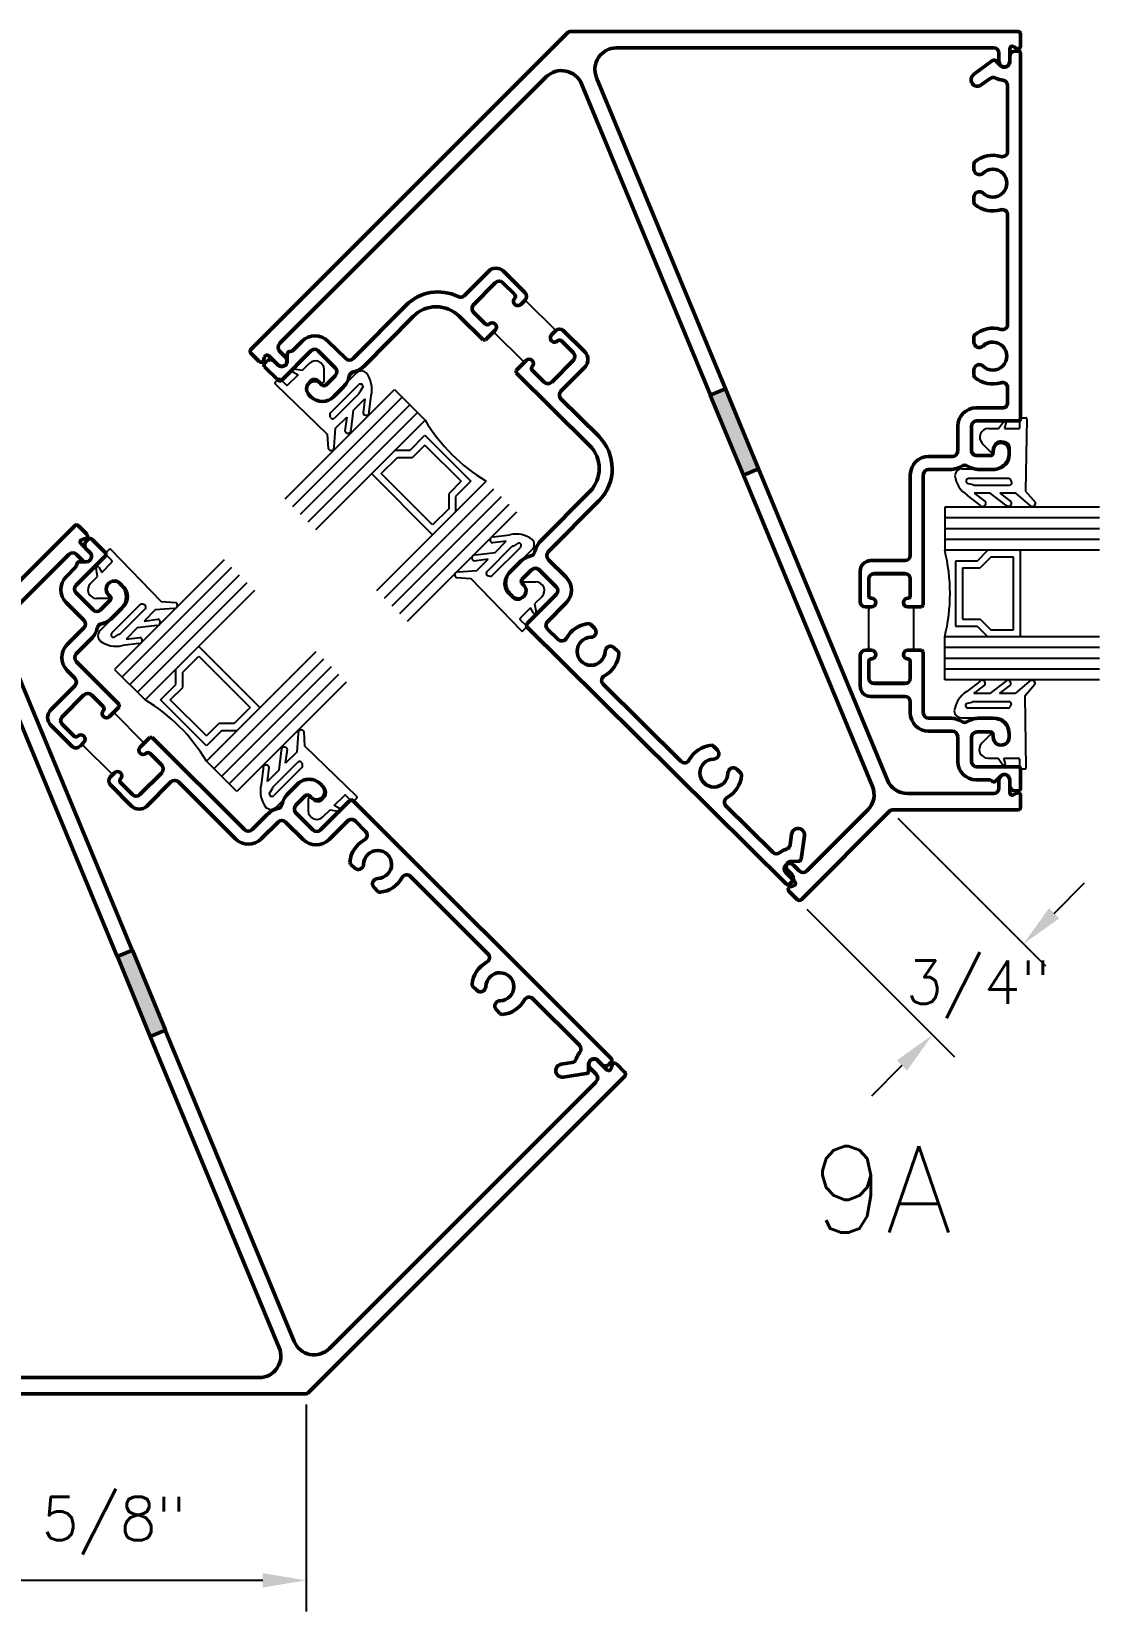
# Model space of a CAD drawing. Header units: inches. Extents: x -1.3 to 32.6, y -0.2 to 43.7.
# Drawn here: x 17.98 to 24.16, y 21.86 to 31 of the extents above; entities that cross this region are included whole.
import ezdxf

# ---------------------------------------------------------------- set-up
doc = ezdxf.new("R2010")
doc.units = ezdxf.units.IN
doc.header["$MEASUREMENT"] = 0
for name, color, linetype in [('R-ANNO-DIMS', 3, 'Continuous'), ('R-ANNO-TEXT', 6, 'Continuous'), ('R-SWTS-DET1', 1, 'Continuous')]:
    doc.layers.add(name, color=color, linetype=linetype)
doc.styles.add('SWTSTEXT', font='romans.shx')
doc.dimstyles.new('SWTSARCH', dxfattribs={"dimtxt": 0.25, "dimasz": 0.25, "dimexe": 0.179688, "dimexo": 0.0625, "dimgap": 0.125, "dimtad": 1, "dimtih": 1, "dimtoh": 1, "dimdec": 4, "dimzin": 4, "dimdsep": 46, "dimlunit": 4, "dimtxsty": 'SWTSTEXT', "dimcen": 0.1875, "dimdle": 0.179688, "dimclrd": 256, "dimclre": 256, "dimclrt": 256, "dimazin": 2, "dimtfac": 1, "dimtdec": 4, "dimtofl": 0, "dimtmove": 0, "dimatfit": 3, "dimfxl": 1, "dimfrac": 2, "dimtolj": 1, "dimtzin": 4, "dimlwd": -1, "dimlwe": -1, "dimarcsym": 0})

# ---------------------------------------------------------------- blocks, each defined once
blk = doc.blocks.new('*D0')
at = {"layer": 'Defpoints', "color": 0, "transparency": 16777216}
for p in [(16.9626, 23.136), (19.5703, 23.121), (19.5703, 22.0426)]:
    blk.add_point(p, dxfattribs=at)
at = {"layer": 'R-ANNO-DIMS', "transparency": 16777216}
for p, q in [((16.9626, 23.0735), (16.9626, 21.8629)), ((19.5703, 23.0585), (19.5703, 21.8629)), ((17.2126, 22.0426), (19.3203, 22.0426))]:
    blk.add_line(p, q, dxfattribs=at)
for points in [[(17.2126, 22.0842), (17.2126, 22.0009), (16.9626, 22.0426)], [(19.3203, 22.0842), (19.3203, 22.0009), (19.5703, 22.0426)]]:
    blk.add_solid(points, dxfattribs=at)
at = {"layer": 'R-ANNO-DIMS', "transparency": 16777216, "insert": (18.2665, 22.358), "char_height": 0.25, "attachment_point": 5, "style": 'SWTSTEXT'}
blk.add_mtext('\\A1;2 5/8"', dxfattribs=at)
blk = doc.blocks.new('*D1')
at = {"layer": 'Defpoints', "color": 0, "transparency": 16777216}
for p in [(22.9485, 26.4938), (22.4226, 25.9678), (23.7196, 25.7227)]:
    blk.add_point(p, dxfattribs=at)
at = {"layer": 'R-ANNO-DIMS', "transparency": 16777216}
for p, q in [((22.9927, 26.4496), (23.8467, 25.5956)), ((23.8964, 25.8994), (24.0732, 26.0762)), ((22.4668, 25.9236), (23.3208, 25.0697)), ((23.0169, 25.02), (22.8401, 24.8432))]:
    blk.add_line(p, q, dxfattribs=at)
for points in [[(23.8669, 25.9289), (23.9259, 25.87), (23.7196, 25.7227)], [(22.9875, 25.0494), (23.0464, 24.9905), (23.1937, 25.1967)]]:
    blk.add_solid(points, dxfattribs=at)
at = {"layer": 'R-ANNO-DIMS', "transparency": 16777216, "insert": (23.4567, 25.4597), "char_height": 0.25, "attachment_point": 5, "style": 'SWTSTEXT'}
blk.add_mtext('\\A1;3/4"', dxfattribs=at)

msp = doc.modelspace()

# ---------------------------------------------------------------- hatches: boundary and pattern name
at = {"layer": 'R-SWTS-DET1'}
for points in [[(21.99588, 28.93151), (21.90828, 28.89523), (22.09962, 28.43329), (22.18646, 28.46926)], [(18.5659, 25.68589), (18.47906, 25.64992), (18.66964, 25.18766), (18.75724, 25.22395)]]:
    msp.add_hatch(color=256, dxfattribs=at).paths.add_polyline_path(points)

# ---------------------------------------------------------------- linework, layer by layer
at = {"layer": 'R-SWTS-DET1', "lineweight": 50}
for p, q in [((21.08458, 30.99376), (19.25124, 29.16041)), ((23.68793, 30.99815), (21.09519, 30.99815)), ((23.70293, 30.91412), (23.70293, 30.98315)), ((21.36586, 30.90415), (23.54693, 30.90415)), ((23.63993, 30.82514), (23.63993, 30.89854)), ((23.66243, 30.91153), (23.68043, 30.90113)), ((23.67193, 30.88541), (23.68793, 30.88541)), ((23.43094, 30.74965), (23.53973, 30.83067)), ((23.5593, 30.82924), (23.58801, 30.80053)), ((23.57793, 30.87315), (23.57793, 30.82514)), ((23.64093, 30.82245), (23.64093, 30.85441)), ((23.70293, 30.87041), (23.70293, 28.76205)), ((19.41741, 29.19364), (20.95966, 30.73589)), ((21.16353, 30.69534), (21.90903, 28.89554)), ((21.99588, 28.93151), (21.25037, 30.73131)), ((23.52598, 30.72694), (23.47574, 30.6895)), ((23.62793, 30.30577), (23.62793, 30.68607)), ((23.4329, 30.2022), (23.4329, 30.23354)), ((23.4329, 30.01011), (23.4329, 30.04145)), ((23.62793, 29.30577), (23.62793, 29.93788)), ((20.62466, 29.6118), (20.48597, 29.47189)), ((20.83662, 29.48898), (20.71234, 29.61218)), ((20.53923, 29.41909), (20.66455, 29.5455)), ((20.70839, 29.54569), (20.77728, 29.4774)), ((20.81288, 29.42099), (20.83681, 29.44514)), ((20.14782, 29.41487), (19.84337, 29.10776)), ((19.90565, 29.06405), (20.19021, 29.3511)), ((20.45608, 29.35226), (20.59457, 29.21498)), ((20.60831, 29.30696), (20.53942, 29.37525)), ((20.60871, 29.21504), (20.66503, 29.27185)), ((20.66503, 29.27185), (20.66503, 29.27185)), ((20.99042, 29.24498), (21.01436, 29.26913)), ((21.0582, 29.26932), (21.18248, 29.14612)), ((23.4329, 29.2022), (23.4329, 29.23354)), ((19.45135, 29.11586), (19.41741, 29.1498)), ((19.42955, 28.98292), (19.59711, 29.15195)), ((19.48927, 29.1497), (19.47412, 29.14742)), ((19.54736, 29.2083), (19.48927, 29.1497)), ((19.64095, 29.15214), (19.73966, 29.05428)), ((19.79953, 29.10757), (19.69727, 29.20895)), ((20.59457, 29.21498), (20.60871, 29.21504)), ((21.11603, 29.14158), (21.04714, 29.20987)), ((19.25124, 29.1392), (19.30004, 29.09039)), ((19.32514, 29.09711), (19.33052, 29.11719)), ((19.34217, 29.09207), (19.33091, 29.08071)), ((19.331, 29.0595), (19.40834, 28.98283)), ((19.35561, 29.12391), (19.40751, 29.07202)), ((19.40871, 29.06976), (19.38601, 29.09226)), ((19.46136, 29.13252), (19.46153, 29.09191)), ((20.78626, 29.03903), (20.84258, 29.09585)), ((20.84258, 29.09585), (20.84258, 29.09585)), ((20.99091, 28.97133), (21.11622, 29.09774)), ((21.18286, 29.05844), (21.04434, 28.91871)), ((19.66295, 28.95417), (19.65343, 28.9636)), ((19.73985, 29.01044), (19.68416, 28.95426)), ((20.78632, 29.02489), (20.78626, 29.03903)), ((21.21029, 28.60459), (20.78632, 29.02489)), ((20.87818, 29.03943), (20.94707, 28.97114)), ((23.4329, 29.01011), (23.4329, 29.04145)), ((19.58725, 28.8984), (19.59897, 28.88679)), ((19.73049, 28.88736), (19.78702, 28.94439)), ((21.04454, 28.87451), (21.26309, 28.65785)), ((21.90828, 28.89523), (21.99588, 28.93151)), ((21.90828, 28.89523), (21.99588, 28.93151)), ((22.09962, 28.43329), (21.90828, 28.89523)), ((21.99588, 28.93151), (22.18646, 28.46926)), ((23.62793, 28.85205), (23.62793, 28.93788)), ((23.44493, 28.82205), (23.59793, 28.82205)), ((23.33893, 28.57205), (23.33893, 28.71605)), ((23.41893, 28.71605), (23.41893, 28.57705)), ((23.68793, 28.74705), (23.44993, 28.74705)), ((23.17076, 28.54105), (23.30793, 28.54105)), ((23.44993, 28.54605), (23.52903, 28.54605)), ((23.54403, 28.56105), (23.54403, 28.57435)), ((23.63693, 28.57555), (23.63693, 28.55905)), ((22.18722, 28.46957), (22.09962, 28.43329)), ((22.10037, 28.4336), (22.84607, 26.63334)), ((22.93291, 26.66931), (22.18722, 28.46957)), ((23.06493, 27.9703), (23.06493, 28.43522)), ((23.13993, 28.43505), (23.13993, 27.68105)), ((23.29513, 28.46605), (23.17093, 28.46605)), ((23.54393, 28.46605), (23.46363, 28.46605)), ((20.92688, 28.05167), (21.21145, 28.33872)), ((21.26471, 28.28592), (20.97113, 27.98977)), ((18.2323, 28.14075), (17.71698, 27.62542)), ((18.30233, 28.09194), (18.25352, 28.14075)), ((18.27553, 28.06146), (18.2956, 28.06684)), ((18.31009, 28.06296), (18.29878, 28.05165)), ((18.4083, 27.98596), (18.3313, 28.06296)), ((17.84655, 27.62206), (18.19907, 27.97458)), ((18.24001, 27.79645), (18.4083, 27.96475)), ((18.24291, 27.97458), (18.27686, 27.94063)), ((18.3207, 27.98447), (18.2688, 28.03637)), ((18.29878, 28.00781), (18.32138, 27.98521)), ((18.24179, 27.9043), (18.18344, 27.84595)), ((18.24401, 27.91946), (18.24179, 27.9043)), ((18.29946, 27.93229), (18.25885, 27.93229)), ((20.75172, 27.87497), (20.80825, 27.932)), ((20.87471, 27.88541), (20.81903, 27.82923)), ((21.01727, 27.78774), (20.91855, 27.8856)), ((20.97133, 27.94593), (21.07359, 27.84455)), ((22.77493, 27.70205), (22.77493, 27.87705)), ((22.83693, 27.93905), (23.03368, 27.93905)), ((23.03393, 27.86405), (22.85593, 27.86405)), ((18.50518, 27.79575), (18.49351, 27.80741)), ((20.81912, 27.80802), (20.82856, 27.79866)), ((22.82493, 27.83305), (22.82493, 27.73605)), ((23.06493, 27.73605), (23.06493, 27.83305)), ((18.18344, 27.69605), (18.28527, 27.59422)), ((18.3383, 27.65433), (18.24001, 27.75261)), ((18.43807, 27.71026), (18.38214, 27.65433)), ((18.4286, 27.74095), (18.43807, 27.73147)), ((20.76401, 27.73184), (20.75229, 27.74345)), ((20.8499, 27.57488), (21.01746, 27.7439)), ((21.07424, 27.69465), (20.96653, 27.58599)), ((23.13993, 27.68105), (23.12993, 27.67105)), ((18.4484, 27.60745), (18.50518, 27.66423)), ((22.83993, 27.67105), (22.80593, 27.67105)), ((23.12993, 27.67105), (23.04993, 27.67105)), ((18.28527, 27.55038), (18.18839, 27.45351)), ((22.3473, 26.06933), (20.84999, 27.55366)), ((20.96671, 27.54357), (21.02766, 27.48314)), ((21.21627, 27.57079), (21.23852, 27.54873)), ((17.73261, 27.44986), (18.4783, 25.6496)), ((18.56515, 25.68558), (17.81946, 27.48583)), ((18.24143, 27.40047), (18.32925, 27.4883)), ((21.35268, 27.43556), (21.37494, 27.41349)), ((22.80593, 27.42105), (22.83993, 27.42105)), ((23.04993, 27.42105), (23.12993, 27.42105)), ((23.12993, 27.42105), (23.13993, 27.41105)), ((23.13993, 27.41105), (23.13993, 27.05905)), ((18.49033, 27.10773), (18.24143, 27.35663)), ((22.77493, 27.21505), (22.77493, 27.39005)), ((22.82493, 27.35605), (22.82493, 27.25905)), ((23.06493, 27.25905), (23.06493, 27.35605)), ((18.18839, 27.3036), (18.23294, 27.25905)), ((21.28893, 27.22414), (21.73784, 26.77912)), ((22.85593, 27.22805), (23.03393, 27.22805)), ((18.23294, 27.21521), (18.09364, 27.07591)), ((18.16011, 27.03631), (18.28598, 27.16218)), ((18.32982, 27.16218), (18.39841, 27.09359)), ((23.03393, 27.15305), (22.83693, 27.15305)), ((18.43376, 27.03702), (18.49033, 27.09359)), ((18.49033, 27.09359), (18.49033, 27.10773)), ((23.06493, 27.05905), (23.06493, 27.12205)), ((18.09364, 26.98823), (18.21739, 26.86449)), ((18.2287, 26.92388), (18.16011, 26.99247)), ((18.43376, 27.03702), (18.43376, 27.03702)), ((23.17093, 27.02805), (23.29513, 27.02805)), ((23.30793, 26.95305), (23.17093, 26.95305)), ((23.46363, 27.02805), (23.54393, 27.02805)), ((18.26123, 26.86449), (18.28527, 26.88853)), ((18.66711, 26.91681), (18.61054, 26.86025)), ((18.68125, 26.91681), (18.66711, 26.91681)), ((19.21441, 26.38366), (18.68125, 26.91681)), ((21.92644, 26.86677), (21.9487, 26.84471)), ((23.33893, 26.77805), (23.33893, 26.92205)), ((23.41893, 26.91705), (23.41893, 26.77805)), ((23.52903, 26.94805), (23.44993, 26.94805)), ((23.54403, 26.91965), (23.54403, 26.93305)), ((23.63693, 26.93505), (23.63693, 26.91855)), ((18.66711, 26.82489), (18.7357, 26.7563)), ((18.46204, 26.71175), (18.438, 26.68771)), ((18.7357, 26.71246), (18.60983, 26.58659)), ((22.06286, 26.73154), (22.08512, 26.70947)), ((23.44993, 26.74705), (23.68793, 26.74705)), ((23.58801, 26.69304), (23.5593, 26.66432)), ((23.70293, 26.73205), (23.70293, 26.62316)), ((18.438, 26.64387), (18.56175, 26.52013)), ((18.56599, 26.58659), (18.4974, 26.65518)), ((18.64943, 26.52013), (18.78855, 26.65925)), ((18.83275, 26.65925), (19.16149, 26.3305)), ((19.522, 26.64741), (19.46522, 26.59063)), ((19.66519, 26.63574), (19.65352, 26.64741)), ((23.54693, 26.59215), (23.04839, 26.59215)), ((23.52745, 26.67205), (23.44493, 26.67205)), ((23.53973, 26.6629), (23.52745, 26.67205)), ((23.57793, 26.67116), (23.57793, 26.62315)), ((23.63993, 26.59776), (23.63993, 26.67116)), ((23.64093, 26.63916), (23.64093, 26.67112)), ((23.68043, 26.59517), (23.66243, 26.58477)), ((23.68793, 26.60816), (23.67193, 26.60816)), ((19.5121, 26.52437), (19.56803, 26.5803)), ((19.58924, 26.5803), (19.59865, 26.5709)), ((19.82252, 26.55053), (19.65423, 26.38224)), ((21.33457, 25.0597), (19.84373, 26.55053)), ((21.99911, 26.52011), (22.26919, 26.25237)), ((22.43322, 25.97843), (22.94854, 26.49376)), ((22.81897, 26.49712), (22.46645, 26.1446)), ((22.95915, 26.49815), (23.68793, 26.49815)), ((23.70293, 26.51315), (23.70293, 26.58217)), ((19.34607, 26.47148), (19.25825, 26.38366)), ((19.31116, 26.3305), (19.40815, 26.4275)), ((19.45199, 26.4275), (19.55382, 26.32567)), ((19.61039, 26.38224), (19.5121, 26.48053)), ((19.70372, 26.32567), (19.81191, 26.43386)), ((19.85434, 26.43386), (19.91503, 26.37317)), ((22.36999, 26.296), (22.37878, 26.35804)), ((22.45302, 26.34751), (22.43397, 26.21321)), ((19.8282, 26.18419), (19.85036, 26.16203)), ((22.34482, 26.1347), (22.39672, 26.08281)), ((22.35689, 26.14713), (22.37959, 26.12463)), ((22.41919, 26.20032), (22.37858, 26.20014)), ((22.42261, 26.1446), (22.38866, 26.17854)), ((19.96402, 26.04836), (19.98618, 26.0262)), ((20.17517, 26.11303), (20.62213, 25.66606)), ((22.37978, 26.08079), (22.36851, 26.06942)), ((22.38999, 26.05771), (22.36992, 26.05233)), ((22.36319, 26.02724), (22.412, 25.97843)), ((18.4783, 25.6496), (18.5659, 25.68589)), ((18.47906, 25.64992), (18.5659, 25.68589)), ((18.5659, 25.68589), (18.75724, 25.22395)), ((18.66964, 25.18766), (18.47906, 25.64992)), ((20.5353, 25.47708), (20.55746, 25.45492)), ((20.88227, 25.40593), (21.15118, 25.13701)), ((20.67113, 25.34126), (20.69329, 25.3191)), ((18.75724, 25.22395), (18.66964, 25.18766)), ((18.75724, 25.22395), (18.66964, 25.18766)), ((19.50199, 23.42383), (18.75649, 25.22364)), ((18.66964, 25.18766), (19.41515, 23.38786)), ((21.108, 25.03602), (21.04599, 25.02697)), ((21.25681, 25.04977), (21.27941, 25.02717)), ((21.30991, 24.99526), (21.25801, 25.04716)), ((21.32325, 25.02717), (21.33457, 25.03848)), ((19.58094, 23.12542), (21.41429, 24.95877)), ((21.05685, 24.95277), (21.19106, 24.9724)), ((21.20389, 24.98724), (21.20389, 25.02785)), ((21.21417, 25.00332), (21.24812, 24.96937)), ((21.34038, 25.02206), (21.335, 25.00199)), ((21.41429, 24.97998), (21.36548, 25.02879)), ((21.24812, 24.92553), (19.70586, 23.38328)), ((19.29966, 23.21503), (17.11859, 23.21503)), ((16.97759, 23.12103), (19.57033, 23.12103))]:
    msp.add_line(p, q, dxfattribs=at)
at = {"layer": 'R-SWTS-DET1'}
for p, q in [((20.53152, 29.40434), (20.67936, 29.55348)), ((20.70058, 29.55357), (20.77728, 29.47754)), ((20.81288, 29.42112), (20.83681, 29.44527)), ((20.837, 29.44546), (21.01436, 29.26926)), ((20.60831, 29.3071), (20.53161, 29.38313)), ((20.82136, 29.09589), (20.66512, 29.25077)), ((21.01436, 29.26926), (20.99042, 29.24512)), ((21.04714, 29.21001), (21.12384, 29.13397)), ((19.58917, 29.07967), (19.54756, 29.03806)), ((21.12393, 29.11276), (20.97609, 28.96362)), ((19.41219, 28.99037), (19.39239, 28.97057)), ((19.39239, 28.96209), (19.69318, 28.67108)), ((19.45603, 28.95502), (19.42068, 28.99037)), ((19.52382, 29.01433), (19.46452, 28.95502)), ((19.4943, 29.03137), (19.52382, 29.01433)), ((19.54756, 29.03806), (19.49964, 29.04619)), ((19.57831, 28.96401), (19.58863, 28.97632)), ((19.64756, 28.97889), (19.65746, 28.96899)), ((19.67453, 28.97606), (19.67453, 29.04432)), ((19.86234, 29.02432), (19.72092, 28.8829)), ((20.95488, 28.96353), (20.87818, 29.03957)), ((19.44948, 28.29642), (20.08198, 28.92892)), ((19.49367, 28.25223), (20.12617, 28.88472)), ((19.60778, 28.8829), (19.58067, 28.91002)), ((19.84509, 28.80876), (19.91001, 28.87368)), ((19.91001, 28.87368), (19.90025, 28.79429)), ((19.93574, 28.79908), (19.9473, 28.89443)), ((20.08198, 28.92892), (20.25875, 28.75214)), ((19.53787, 28.20803), (20.17037, 28.84053)), ((19.58206, 28.16384), (20.21456, 28.79634)), ((19.83034, 28.69547), (19.84509, 28.80876)), ((19.62626, 28.11964), (20.25875, 28.75214)), ((19.73212, 28.59782), (19.74091, 28.70458)), ((19.74091, 28.70458), (19.80533, 28.769)), ((19.80533, 28.769), (19.79516, 28.68887)), ((23.51653, 28.70239), (23.57538, 28.70239)), ((23.57538, 28.70239), (23.60352, 28.74203)), ((23.61777, 28.73533), (23.60894, 28.70239)), ((23.60894, 28.70239), (23.69282, 28.70239)), ((23.69882, 28.70839), (23.69882, 28.75839)), ((23.70482, 28.76439), (23.73282, 28.76439)), ((23.73882, 28.75839), (23.7319, 28.33993)), ((19.69318, 28.67108), (19.69318, 28.67108)), ((19.69318, 28.67108), (19.69854, 28.58604)), ((20.16966, 28.57537), (20.25805, 28.66375)), ((20.25805, 28.60719), (20.18623, 28.53537)), ((20.25805, 28.66375), (20.52392, 28.39788)), ((20.25805, 28.60719), (20.46735, 28.39788)), ((23.52944, 28.56878), (23.48117, 28.61704)), ((23.60599, 28.62829), (23.58999, 28.62969)), ((20.00561, 28.44243), (20.09855, 28.53537)), ((20.16966, 28.57537), (20.08198, 28.57537)), ((20.09855, 28.53537), (20.18623, 28.53537)), ((23.54651, 28.58984), (23.54651, 28.57585)), ((23.64251, 28.55009), (23.64251, 28.58844)), ((20.3026, 28.08888), (19.94904, 28.44243)), ((20.3026, 28.14544), (20.00561, 28.44243)), ((23.36251, 28.47009), (23.56251, 28.47009)), ((19.97981, 27.76609), (20.61231, 28.39859)), ((20.024, 27.7219), (20.6565, 28.35439)), ((20.46735, 28.39788), (20.39553, 28.32606)), ((20.39553, 28.32606), (20.39553, 28.23838)), ((20.52392, 28.39788), (20.43553, 28.30949)), ((23.52713, 28.32987), (23.43531, 28.32987)), ((23.43531, 28.32987), (23.49836, 28.28064)), ((23.61767, 28.26019), (23.52713, 28.32987)), ((23.67447, 28.32987), (23.58337, 28.32987)), ((23.58337, 28.32987), (23.64721, 28.2804)), ((23.75617, 28.2606), (23.67447, 28.32987)), ((23.7319, 28.33993), (23.7319, 28.33993)), ((23.7319, 28.33993), (23.78825, 28.27601)), ((20.0682, 27.6777), (20.7007, 28.3102)), ((20.11239, 27.63351), (20.74489, 28.26601)), ((20.39553, 28.23838), (20.3026, 28.14544)), ((20.43553, 28.30949), (20.43553, 28.22181)), ((24.15868, 28.24874), (23.2642, 28.24874)), ((23.2642, 28.24874), (23.2642, 27.99874)), ((23.46988, 28.25892), (23.39428, 28.31818)), ((20.15659, 27.58931), (20.78909, 28.22181)), ((24.15868, 28.18624), (23.2642, 28.18624)), ((20.72811, 28.0514), (20.64872, 28.04163)), ((20.6535, 28.07712), (20.74886, 28.08869)), ((20.66319, 27.98648), (20.72811, 28.0514)), ((24.15868, 28.12374), (23.2642, 28.12374)), ((24.15868, 28.06124), (23.2642, 28.06124)), ((18.41258, 27.98282), (18.43238, 28.00262)), ((18.44793, 27.93898), (18.41258, 27.97433)), ((18.44086, 28.00262), (18.73187, 27.70183)), ((20.5499, 27.97173), (20.66319, 27.98648)), ((20.87875, 28.00373), (20.73733, 27.86231)), ((24.15868, 27.99874), (23.2642, 27.99874)), ((23.4522, 27.93674), (23.5142, 27.99874)), ((23.53076, 27.95874), (23.46876, 27.89674)), ((23.6622, 27.95874), (23.53076, 27.95874)), ((23.6622, 27.53874), (23.6622, 27.95874)), ((23.7022, 27.49874), (23.7022, 27.99874)), ((18.36489, 27.84745), (18.35676, 27.89537)), ((18.37158, 27.90071), (18.38863, 27.87118)), ((18.38863, 27.87118), (18.44793, 27.93049)), ((19.09593, 27.94287), (18.46343, 27.31037)), ((19.14012, 27.89867), (18.50762, 27.26617)), ((20.45225, 27.8735), (20.559, 27.88229)), ((20.62342, 27.94671), (20.5433, 27.93654)), ((20.559, 27.88229), (20.62342, 27.94671)), ((23.4522, 27.93674), (23.3272, 27.93674)), ((23.3272, 27.93674), (23.3272, 27.56074)), ((23.3672, 27.89674), (23.46876, 27.89674)), ((23.3672, 27.89674), (23.3672, 27.60074)), ((18.32328, 27.80584), (18.36489, 27.84745)), ((18.43894, 27.8167), (18.42663, 27.80637)), ((18.52005, 27.78723), (18.49293, 27.81434)), ((19.18432, 27.85448), (18.55182, 27.22198)), ((19.22851, 27.81028), (18.59601, 27.17779)), ((20.5255, 27.83457), (20.44047, 27.83992)), ((20.81651, 27.53378), (20.5255, 27.83457)), ((20.5255, 27.83457), (20.5255, 27.83457)), ((20.83331, 27.78895), (20.82342, 27.79884)), ((20.83049, 27.81591), (20.89874, 27.81591)), ((22.82466, 27.73632), (22.82466, 27.84432)), ((22.83966, 27.85932), (23.04966, 27.85932)), ((23.06466, 27.84432), (23.06466, 27.73632)), ((18.42689, 27.72048), (18.35863, 27.72048)), ((18.42406, 27.74745), (18.43396, 27.73755)), ((19.2727, 27.76609), (18.64021, 27.13359)), ((18.73187, 27.70183), (18.73187, 27.70183)), ((18.73187, 27.70183), (18.81691, 27.69647)), ((20.73733, 27.74917), (20.76444, 27.72205)), ((20.81844, 27.7197), (20.83074, 27.73002)), ((20.9341, 27.73056), (20.89248, 27.68894)), ((20.89248, 27.68894), (20.90061, 27.64102)), ((18.37863, 27.53267), (18.52005, 27.67409)), ((18.69837, 27.6541), (18.63395, 27.58968)), ((18.63395, 27.58968), (18.71408, 27.59985)), ((18.80513, 27.66289), (18.69837, 27.6541)), ((20.86875, 27.66521), (20.80944, 27.6059)), ((20.80944, 27.59742), (20.8448, 27.56206)), ((20.8858, 27.63568), (20.86875, 27.66521)), ((22.82466, 27.43632), (22.82466, 27.65632)), ((23.04966, 27.67132), (23.08366, 27.67132)), ((23.08393, 27.67132), (23.08366, 27.42132)), ((23.3672, 27.60074), (23.46876, 27.60074)), ((23.46876, 27.60074), (23.53076, 27.53874)), ((18.59419, 27.54992), (18.52927, 27.48499)), ((18.70748, 27.56467), (18.59419, 27.54992)), ((20.8448, 27.55358), (20.825, 27.53378)), ((24.15868, 27.49874), (23.2642, 27.49874)), ((23.2642, 27.24874), (23.2642, 27.49874)), ((23.3272, 27.56074), (23.4522, 27.56074)), ((23.4522, 27.56074), (23.5142, 27.49874)), ((23.53076, 27.53874), (23.6622, 27.53874)), ((18.60387, 27.45927), (18.50852, 27.44771)), ((18.52927, 27.48499), (18.60866, 27.49476)), ((18.94992, 27.4433), (19.30347, 27.08975)), ((19.62626, 27.41254), (18.99376, 26.78004)), ((23.08366, 27.42132), (23.04966, 27.42132)), ((24.15868, 27.43624), (23.2642, 27.43624)), ((18.85698, 27.2938), (18.94992, 27.38674)), ((18.94992, 27.38674), (19.2469, 27.08975)), ((19.67045, 27.36834), (19.03795, 26.73584)), ((19.71465, 27.32415), (19.08215, 26.69165)), ((22.82466, 27.24832), (22.82466, 27.35632)), ((23.06466, 27.35632), (23.06466, 27.24832)), ((24.15868, 27.37374), (23.2642, 27.37374)), ((18.46343, 27.31037), (18.64021, 27.13359)), ((18.81698, 27.22269), (18.81698, 27.31037)), ((18.85698, 27.20612), (18.85698, 27.2938)), ((19.75884, 27.27995), (19.12634, 26.64746)), ((19.80303, 27.23576), (19.17054, 26.60326)), ((23.04966, 27.23332), (22.83966, 27.23332)), ((24.15868, 27.31124), (23.2642, 27.31124)), ((24.15868, 27.24874), (23.2642, 27.24874)), ((23.46692, 27.24089), (23.39131, 27.18164)), ((23.6147, 27.23962), (23.52417, 27.16994)), ((23.75321, 27.23921), (23.6715, 27.16994)), ((23.72894, 27.15988), (23.78528, 27.2238)), ((18.30082, 27.16958), (18.15233, 27.02109)), ((18.39841, 27.09321), (18.32204, 27.16958)), ((18.72859, 27.1343), (18.81698, 27.22269)), ((18.99447, 26.86843), (18.72859, 27.1343)), ((18.78516, 27.1343), (18.85698, 27.20612)), ((18.99447, 26.925), (18.78516, 27.1343)), ((23.43235, 27.16994), (23.4954, 27.21917)), ((23.52417, 27.16994), (23.43235, 27.16994)), ((23.5804, 27.16994), (23.64425, 27.21941)), ((23.6715, 27.16994), (23.5804, 27.16994)), ((23.73585, 26.74142), (23.72894, 27.15988)), ((23.72894, 27.15988), (23.72894, 27.15988)), ((18.4578, 27.06068), (18.43376, 27.03664)), ((18.63477, 26.8841), (18.4578, 27.06068)), ((19.2469, 27.08975), (19.15397, 26.99682)), ((18.15233, 26.99987), (18.2287, 26.92351)), ((18.99447, 26.925), (19.06629, 26.99682)), ((19.08285, 26.95682), (18.99447, 26.86843)), ((19.15397, 26.99682), (19.06629, 26.99682)), ((19.08285, 26.95682), (19.17054, 26.95682)), ((19.56419, 26.86531), (19.55884, 26.95035)), ((23.35954, 27.02972), (23.55954, 27.02972)), ((23.63954, 26.94972), (23.63954, 26.91137)), ((18.28527, 26.86694), (18.44083, 26.71137)), ((18.61054, 26.85987), (18.63458, 26.88391)), ((19.52526, 26.93857), (19.51647, 26.83182)), ((19.86498, 26.57431), (19.56419, 26.86531)), ((19.56419, 26.86531), (19.56419, 26.86531)), ((23.52647, 26.93104), (23.47821, 26.88277)), ((23.54354, 26.90997), (23.54354, 26.92397)), ((23.60303, 26.87152), (23.58703, 26.87012)), ((18.74347, 26.74814), (18.66711, 26.82451)), ((19.17054, 26.60326), (18.99376, 26.78004)), ((19.42703, 26.84092), (19.41228, 26.72763)), ((19.45205, 26.7674), (19.46222, 26.84752)), ((19.51647, 26.83182), (19.45205, 26.7674)), ((23.51357, 26.79742), (23.57242, 26.79742)), ((23.57242, 26.79742), (23.60056, 26.75778)), ((23.61481, 26.76449), (23.60598, 26.79742)), ((23.60598, 26.79742), (23.68985, 26.79742)), ((23.69585, 26.79142), (23.69585, 26.74142)), ((18.59498, 26.57844), (18.74347, 26.72693)), ((19.32163, 26.73732), (19.31007, 26.64196)), ((19.34736, 26.66271), (19.35713, 26.7421)), ((19.41228, 26.72763), (19.34736, 26.66271)), ((23.70185, 26.73542), (23.72985, 26.73542)), ((18.4974, 26.6548), (18.57377, 26.57844)), ((19.39503, 26.51207), (19.53645, 26.65349)), ((19.64959, 26.65349), (19.67671, 26.62638)), ((19.58285, 26.56033), (19.58285, 26.49208)), ((19.60981, 26.5575), (19.59992, 26.5674)), ((19.6682, 26.45672), (19.70982, 26.49833)), ((19.67906, 26.57238), (19.66874, 26.56008)), ((19.70982, 26.49833), (19.75774, 26.49021)), ((19.73355, 26.52207), (19.79286, 26.58138)), ((19.76308, 26.50502), (19.73355, 26.52207)), ((19.80134, 26.58138), (19.8367, 26.54602)), ((19.84518, 26.54602), (19.86498, 26.56582))]:
    msp.add_line(p, q, dxfattribs=at)
at = {"layer": 'R-SWTS-DET1', "lineweight": 25}
for p, q in [((19.71145, 28.79304), (19.87426, 28.95584)), ((19.87709, 28.90504), (19.73477, 28.76271)), ((19.89986, 28.94523), (19.88149, 28.91564)), ((19.71213, 28.76436), (19.71003, 28.77347)), ((23.63275, 28.41324), (23.40251, 28.41324)), ((23.3919, 28.38764), (23.42582, 28.37971)), ((23.43643, 28.37532), (23.6377, 28.37532)), ((23.65255, 28.39249), (23.64759, 28.40041)), ((20.75946, 28.01848), (20.61714, 27.87615)), ((20.64746, 27.85284), (20.81026, 28.01564)), ((20.79966, 28.04125), (20.77007, 28.02287)), ((20.61878, 27.85351), (20.62789, 27.85142)), ((18.60992, 27.68356), (18.44711, 27.52075)), ((18.63859, 27.68288), (18.62948, 27.68498)), ((18.49791, 27.51792), (18.64024, 27.66024)), ((18.45772, 27.49514), (18.48731, 27.51352)), ((23.38894, 27.11217), (23.42286, 27.1201)), ((23.62978, 27.08657), (23.39954, 27.08657)), ((23.43346, 27.12449), (23.63474, 27.12449)), ((23.64958, 27.10732), (23.64463, 27.0994)), ((19.38028, 26.63136), (19.52261, 26.77368)), ((19.54524, 26.77204), (19.54734, 26.76293)), ((19.54592, 26.74336), (19.38312, 26.58055)), ((19.35751, 26.59116), (19.37589, 26.62075))]:
    msp.add_line(p, q, dxfattribs=at)
at = {"layer": 'R-SWTS-DET1'}
for points in [[(21.01436, 29.26926), (20.99042, 29.24512, 0.408), (20.99058, 29.20976, 0.4120056), (21.02593, 29.20992, -0.4133333), (21.04714, 29.21001), (21.12384, 29.13397, -0.4133333), (21.12393, 29.11276), (20.97609, 28.96362, -0.4133333), (20.95488, 28.96353), (20.87818, 29.03957, -0.4133333), (20.87809, 29.06078, 0.416), (20.87793, 29.09613, 0.4120056), (20.84258, 29.09598, -0.4133333), (20.82136, 29.09589), (20.66512, 29.25077, -0.4133333), (20.66503, 29.27199, 0.416), (20.66488, 29.30734, 0.4120056), (20.62952, 29.30719, -0.4133333), (20.60831, 29.3071), (20.53161, 29.38313, -0.4133333), (20.53152, 29.40434), (20.67936, 29.55348, -0.4133333), (20.70058, 29.55357), (20.77728, 29.47754, -0.4133333), (20.77737, 29.45632, 0.408), (20.77752, 29.42097, 0.4120056), (20.81288, 29.42112), (20.83681, 29.44527, 0.0021902), (20.837, 29.44546)], [(23.08366, 27.42132), (23.04966, 27.42132, 0.408), (23.02466, 27.39632, 0.4120056), (23.04966, 27.37132, -0.4133333), (23.06466, 27.35632), (23.06466, 27.24832, -0.4133333), (23.04966, 27.23332), (22.83966, 27.23332, -0.4133333), (22.82466, 27.24832), (22.82466, 27.35632, -0.4133333), (22.83966, 27.37132, 0.416), (22.86466, 27.39632, 0.4120056), (22.83966, 27.42132, -0.4133333), (22.82466, 27.43632), (22.82466, 27.65632, -0.4133333), (22.83966, 27.67132, 0.416), (22.86466, 27.69632, 0.4120056), (22.83966, 27.72132, -0.4133333), (22.82466, 27.73632), (22.82466, 27.84432, -0.4133333), (22.83966, 27.85932), (23.04966, 27.85932, -0.4133333), (23.06466, 27.84432), (23.06466, 27.73632, -0.4133333), (23.04966, 27.72132, 0.408), (23.02466, 27.69632, 0.4120056), (23.04966, 27.67132), (23.08366, 27.67132, 0.0021902), (23.08393, 27.67132)], [(18.4578, 27.06068), (18.43376, 27.03664, -0.408), (18.39841, 27.03664, -0.4120056), (18.39841, 27.072, 0.4133333), (18.39841, 27.09321), (18.32204, 27.16958, 0.4133333), (18.30082, 27.16958), (18.15233, 27.02109, 0.4133333), (18.15233, 26.99987), (18.2287, 26.92351, 0.4133333), (18.24991, 26.92351, -0.416), (18.28527, 26.92351, -0.4120056), (18.28527, 26.88815, 0.4133333), (18.28527, 26.86694), (18.44083, 26.71137, 0.4133333), (18.46204, 26.71137, -0.416), (18.4974, 26.71137, -0.4120056), (18.4974, 26.67602, 0.4133333), (18.4974, 26.6548), (18.57377, 26.57844, 0.4133333), (18.59498, 26.57844), (18.74347, 26.72693, 0.4133333), (18.74347, 26.74814), (18.66711, 26.82451, 0.4133333), (18.64589, 26.82451, -0.408), (18.61054, 26.82451, -0.4120056), (18.61054, 26.85987), (18.63458, 26.88391, -0.0021902), (18.63477, 26.8841)]]:
    msp.add_lwpolyline(points, format="xyb", close=True, dxfattribs=at)
at = {"layer": 'R-SWTS-DET1', "lineweight": 50}
for centre, radius, start, end in [((21.09519, 30.98315), 0.015, 90, 135), ((23.68793, 30.98315), 0.015, 0, 90), ((21.36586, 30.77915), 0.125, 90, 202.5), ((23.54693, 30.87315), 0.031, 0, 90), ((23.65493, 30.89854), 0.015, 60, 180), ((23.672, 30.85434), 0.03107, 90.128223, 179.871777), ((23.68793, 30.91412), 0.015, 240, 360), ((23.68793, 30.87041), 0.015, 0, 90), ((23.54869, 30.81864), 0.015, 45, 126.676332), ((23.60893, 30.82514), 0.031, 180, 0), ((23.60993, 30.82245), 0.031, 225, 0), ((21.04804, 30.64751), 0.125, 22.5, 135), ((23.45333, 30.71957), 0.0375, 126.664237, 306.688426), ((23.54451, 30.70208), 0.031, 61.473629, 126.688426), ((23.60993, 30.82245), 0.106, 241.473629, 264.554982), ((23.59693, 30.68607), 0.031, 360, 84.554982), ((23.4479, 30.23354), 0.015, 130.07843, 180), ((23.5419, 30.12182), 0.161, 73.345036, 130.07843), ((23.59693, 30.30577), 0.031, 253.345036, 0), ((23.4639, 30.2022), 0.031, 180, 314.141165), ((23.5419, 30.12182), 0.081, 225.858835, 134.141165), ((23.4639, 30.04145), 0.031, 45.858835, 180), ((23.4479, 30.01011), 0.015, 180, 229.92157), ((23.5419, 30.12182), 0.161, 229.92157, 286.654964), ((23.59693, 29.93788), 0.031, 0, 106.654964), ((20.66869, 29.56815), 0.062, 45.249305, 135.249305), ((20.68656, 29.52368), 0.031, 45.249305, 135.249305), ((20.33459, 29.22971), 0.263, 63.895775, 135.249305), ((20.46395, 29.49372), 0.031, 243.895775, 315.249305), ((20.56125, 29.39727), 0.031, 135.249305, 225.249305), ((20.79512, 29.43859), 0.025, 135.249305, 315.249305), ((20.76672, 29.46675), 0.015, 315.249305, 45.249305), ((20.8148, 29.46696), 0.031, 315.249305, 45.249305), ((20.32373, 29.21875), 0.188, 45.249305, 135.249305), ((19.62264, 29.13366), 0.10601, 45.255399, 135.243211), ((20.61887, 29.31761), 0.015, 225.249305, 315.249305), ((20.64728, 29.28945), 0.025, 315.249305, 135.249305), ((21.00818, 29.22738), 0.025, 135.249305, 315.249305), ((21.03637, 29.2473), 0.031, 45.249305, 135.249305), ((23.4479, 29.23354), 0.015, 130.07843, 180), ((23.5419, 29.12182), 0.161, 73.345036, 130.07843), ((23.59693, 29.30577), 0.031, 253.345036, 0), ((19.26184, 29.1498), 0.015, 135, 225), ((19.43933, 29.17172), 0.031, 135, 225), ((19.47636, 29.13258), 0.015, 98.572974, 180.249305), ((19.61912, 29.13012), 0.031, 45.249305, 135.249305), ((21.03658, 29.19922), 0.015, 45.249305, 135.249305), ((21.09421, 29.11957), 0.031, 315.249305, 45.249305), ((21.13883, 29.10209), 0.062, 315.249305, 45.249305), ((23.4639, 29.2022), 0.031, 180, 314.141165), ((23.5419, 29.12182), 0.081, 225.858835, 134.141165), ((19.31065, 29.10099), 0.015, 225, 345), ((19.34156, 29.07015), 0.015, 135.249305, 225.249305), ((19.34501, 29.11331), 0.015, 45, 165), ((19.36419, 29.07015), 0.03107, 45.377529, 135.121082), ((19.42943, 29.09394), 0.031, 225, 45), ((19.43053, 29.09178), 0.031, 225.249305, 0.249305), ((19.71774, 29.03226), 0.03107, 315.377529, 45.121082), ((19.82136, 29.12959), 0.031, 225.249305, 315.249305), ((19.81709, 29.15201), 0.12482, 282.449561, 315.196454), ((20.86033, 29.07825), 0.025, 315.249305, 135.249305), ((20.88874, 29.05008), 0.015, 135.249305, 225.249305), ((23.4639, 29.04145), 0.031, 45.858835, 180), ((19.4189, 28.99348), 0.015, 225.249305, 315.249305), ((19.61992, 28.93143), 0.04646, 43.83568, 225.306151), ((19.6983, 29.03218), 0.12482, 315.302157, 348.049049), ((19.85079, 28.9998), 0.03108, 102.636717, 167.861894), ((20.96889, 28.99316), 0.031, 225.249305, 315.249305), ((23.4479, 29.01011), 0.015, 180, 229.92157), ((23.5419, 29.12182), 0.161, 229.92157, 286.654964), ((23.59693, 28.93788), 0.031, 0, 106.654964), ((19.66444, 28.95289), 0.09304, 225.272259, 315.226351), ((19.67351, 28.96482), 0.015, 225.249305, 315.249305), ((21.06654, 28.89671), 0.03125, 135.249305, 225.249305), ((23.44511, 28.71587), 0.10618, 90.098433, 179.901567), ((23.59822, 28.85176), 0.02971, 269.435189, 0.564811), ((23.45, 28.71598), 0.03107, 90.128223, 179.871777), ((23.68793, 28.76205), 0.015, 270, 0), ((21.07794, 28.47108), 0.188, 315.249305, 45.249305), ((21.07794, 28.47108), 0.263, 315.249324, 45.249282), ((23.59047, 28.5756), 0.04646, 359.944741, 181.53537), ((23.171, 28.43498), 0.10607, 90.128223, 179.871777), ((23.30793, 28.57205), 0.031, 270.000076, 0), ((23.44983, 28.57695), 0.0309, 179.812414, 270.187586), ((23.52903, 28.56105), 0.015, 270, 0), ((23.54406, 28.55892), 0.09287, 269.917844, 0.082156), ((23.171, 28.43498), 0.03107, 90.128223, 179.871777), ((23.29553, 28.58965), 0.1236, 269.815236, 302.881107), ((23.37938, 28.45967), 0.03108, 57.387412, 122.612588), ((23.46323, 28.58965), 0.1236, 237.118893, 270.184764), ((18.24291, 28.13014), 0.015, 45, 135), ((18.27941, 28.04697), 0.015, 105, 225), ((18.3208, 28.02973), 0.03107, 135.128223, 224.871777), ((18.29172, 28.08133), 0.015, 285, 45), ((18.3207, 28.05235), 0.015, 45, 135), ((21.01438, 27.96437), 0.1236, 135.064541, 168.130412), ((18.22099, 27.95266), 0.031, 45, 135), ((18.29878, 27.96255), 0.031, 225, 45), ((18.29946, 27.96329), 0.031, 270, 45), ((18.3977, 27.97535), 0.015, 315, 45), ((20.89631, 27.84527), 0.1236, 102.368198, 135.434069), ((20.86304, 27.99632), 0.03108, 282.636717, 347.861894), ((20.99315, 27.96795), 0.031, 135.249381, 225.249305), ((23.03368, 27.9703), 0.03125, 270, 0), ((18.25885, 27.91729), 0.015, 90, 171.676332), ((20.81758, 27.8095), 0.09287, 135.16715, 225.331461), ((20.89673, 27.86373), 0.0309, 45.06172, 135.436891), ((22.83693, 27.87705), 0.062, 90, 180), ((22.85593, 27.83305), 0.031, 90, 180), ((23.03393, 27.83305), 0.031, 360, 90), ((18.25841, 27.771), 0.10601, 135.006094, 224.993906), ((18.26193, 27.77453), 0.031, 135, 225), ((18.46063, 27.7746), 0.04646, 44.943155, 226.413625), ((18.43936, 27.72999), 0.09304, 315.022954, 44.977046), ((20.79675, 27.7648), 0.04646, 225.194046, 46.784675), ((20.82968, 27.81867), 0.015, 135.249305, 225.249305), ((20.99535, 27.76572), 0.03107, 315.377529, 45.121082), ((20.99871, 27.76927), 0.10618, 315.347739, 45.150872), ((18.42747, 27.72086), 0.015, 315, 45), ((22.80593, 27.70205), 0.031, 180, 270), ((22.83993, 27.73605), 0.015, 180, 270), ((22.83993, 27.69605), 0.025, 270, 90), ((23.04993, 27.69605), 0.025, 90, 270), ((23.04993, 27.73605), 0.015, 270, 0), ((18.26335, 27.5723), 0.031, 315, 45), ((18.36022, 27.67634), 0.03107, 225.128223, 314.871777), ((18.36022, 27.69579), 0.12482, 282.200256, 314.947148), ((18.24091, 27.57648), 0.12482, 315.052852, 347.799744), ((18.39326, 27.54343), 0.03108, 102.387412, 167.612588), ((20.86055, 27.56432), 0.015, 135.249305, 225.249305), ((20.98742, 27.56487), 0.02971, 134.684494, 225.814117), ((21.21886, 27.41473), 0.161, 95.170875, 151.90427), ((21.20571, 27.56014), 0.015, 45.249305, 95.170875), ((21.2167, 27.52671), 0.031, 271.10814, 45.249305), ((18.26335, 27.37855), 0.106, 135, 225), ((21.04949, 27.50516), 0.031, 225.249305, 331.90427), ((21.21886, 27.41473), 0.081, 91.10814, 359.390471), ((21.33086, 27.41354), 0.031, 45.249305, 179.390471), ((21.36438, 27.40284), 0.015, 355.327735, 45.249305), ((22.80593, 27.39005), 0.031, 90, 180), ((22.83993, 27.39605), 0.025, 270, 90), ((23.04993, 27.39605), 0.025, 90, 270), ((18.26335, 27.37855), 0.031, 135, 225), ((21.21886, 27.41473), 0.161, 298.594341, 355.327735), ((22.83993, 27.35605), 0.015, 90, 180), ((23.04993, 27.35605), 0.015, 0, 90), ((18.21102, 27.23713), 0.031, 315, 45), ((21.31076, 27.24615), 0.031, 118.594341, 225.249305), ((22.85593, 27.25905), 0.031, 180, 270), ((23.03393, 27.25905), 0.031, 270, 360), ((18.3079, 27.14026), 0.031, 45, 135), ((22.83693, 27.21505), 0.062, 180, 270), ((23.03393, 27.12205), 0.031, 360, 90), ((18.13748, 27.03207), 0.062, 135, 225), ((18.41608, 27.0547), 0.025, 135, 315), ((18.3878, 27.08298), 0.015, 315, 45), ((23.17093, 27.05905), 0.106, 180, 270), ((23.17093, 27.05905), 0.031, 180, 270), ((18.18203, 27.01439), 0.031, 135, 225), ((23.29502, 26.90323), 0.12482, 57.200256, 89.947148), ((23.30793, 26.92205), 0.031, 360, 90), ((23.37938, 27.03433), 0.03108, 237.387412, 302.612588), ((23.46375, 26.90323), 0.12482, 90.052852, 122.799744), ((23.54389, 26.93501), 0.09304, 0.022954, 89.977046), ((18.23931, 26.88641), 0.031, 225, 315), ((18.23931, 26.93449), 0.015, 225, 315), ((18.26759, 26.90621), 0.025, 315, 135), ((18.62821, 26.84257), 0.025, 135, 315), ((21.92904, 26.71071), 0.161, 95.170875, 151.90427), ((21.91588, 26.85612), 0.015, 45.249305, 95.170875), ((23.45, 26.91698), 0.03107, 90.128223, 179.871777), ((23.52903, 26.93305), 0.015, 0, 90), ((23.59047, 26.91851), 0.04646, 178.586375, 0.056845), ((18.6565, 26.81428), 0.015, 45, 135), ((21.75967, 26.80113), 0.031, 225.249305, 331.90427), ((21.92904, 26.71071), 0.081, 91.10814, 359.390471), ((21.92688, 26.82269), 0.031, 271.10814, 45.249305), ((23.44494, 26.77806), 0.10601, 180.006094, 269.993906), ((23.44993, 26.77805), 0.031, 180, 270), ((18.45992, 26.66579), 0.031, 135, 225), ((18.47972, 26.69408), 0.025, 315, 135), ((18.50801, 26.66579), 0.015, 135, 225), ((18.71377, 26.73438), 0.031, 315, 45), ((21.92904, 26.71071), 0.161, 298.594341, 355.327735), ((22.04104, 26.70952), 0.031, 45.249305, 179.390471), ((22.07456, 26.69882), 0.015, 355.327735, 45.249305), ((23.60893, 26.67116), 0.031, 360, 180), ((23.60993, 26.67112), 0.031, 0, 135), ((23.68793, 26.73205), 0.015, 0, 90), ((18.58791, 26.60852), 0.031, 225, 315), ((18.81065, 26.63715), 0.03125, 45, 135), ((19.55233, 26.50295), 0.1236, 134.815236, 167.881107), ((19.58776, 26.58183), 0.09287, 44.917844, 135.082156), ((19.57864, 26.5697), 0.015, 45, 135), ((19.63237, 26.60286), 0.04646, 223.46463, 45.055259), ((22.73058, 26.58551), 0.125, 315, 22.5), ((23.04839, 26.71715), 0.125, 202.5, 270), ((23.54869, 26.67493), 0.015, 233.323668, 315), ((23.54693, 26.62315), 0.031, 270, 0), ((23.65493, 26.59776), 0.015, 180, 300), ((23.672, 26.63923), 0.03107, 180.128223, 269.871777), ((23.68793, 26.58217), 0.015, 360, 120), ((23.68793, 26.62316), 0.015, 270, 0), ((18.60559, 26.56397), 0.062, 225, 315), ((19.43375, 26.38436), 0.1236, 102.118893, 135.184764), ((19.40113, 26.53556), 0.03108, 282.387412, 347.612588), ((19.53388, 26.50245), 0.0309, 134.812414, 225.187586), ((19.83312, 26.53993), 0.015, 45, 135), ((22.02093, 26.54213), 0.031, 118.594341, 225.249305), ((22.95915, 26.48315), 0.015, 90, 135), ((23.68793, 26.51315), 0.015, 270, 0), ((19.43007, 26.40558), 0.031, 45, 134.999924), ((19.83312, 26.41306), 0.02971, 44.435189, 135.564811), ((19.23633, 26.40567), 0.10607, 225.128223, 314.871777), ((19.23633, 26.40567), 0.03107, 225.128223, 314.871777), ((19.62877, 26.40088), 0.10618, 225.098433, 314.901567), ((19.63231, 26.40426), 0.03107, 225.128223, 314.871777), ((19.98426, 26.18227), 0.161, 118.345036, 175.07843), ((19.89311, 26.35125), 0.031, 298.345036, 45), ((22.4159, 26.35278), 0.0375, 351.913543, 171.937731), ((19.98426, 26.18227), 0.081, 270.858835, 179.141165), ((22.29101, 26.27439), 0.031, 225.249305, 309.804287), ((22.37872, 26.16914), 0.106, 106.722934, 129.804287), ((22.3393, 26.30035), 0.031, 286.722934, 351.937731), ((19.8388, 26.1948), 0.015, 175.07843, 225), ((19.87228, 26.18395), 0.031, 225, 359.141165), ((22.36674, 26.15662), 0.031, 45, 225), ((22.37872, 26.16914), 0.031, 90.249305, 225.249305), ((22.41912, 26.21532), 0.015, 270.249305, 351.925637), ((22.44453, 26.16652), 0.031, 225, 315), ((19.98594, 26.07028), 0.031, 90.858835, 225), ((19.98426, 26.18227), 0.161, 274.92157, 331.654964), ((20.15324, 26.09111), 0.031, 45, 151.654964), ((22.35786, 26.07998), 0.015, 225.249305, 315.249305), ((22.3738, 26.03784), 0.015, 105, 225), ((22.35767, 26.10261), 0.03107, 315.377529, 45.121082), ((22.38611, 26.0722), 0.015, 285, 45), ((19.99679, 26.03681), 0.015, 225, 274.92157), ((22.42261, 25.98904), 0.015, 225, 315), ((20.69137, 25.47516), 0.161, 118.345036, 175.07843), ((20.60021, 25.64414), 0.031, 298.345036, 45), ((20.54591, 25.48769), 0.015, 175.07843, 225), ((20.69137, 25.47516), 0.081, 270.858835, 179.141165), ((20.57938, 25.47684), 0.031, 225, 359.141165), ((20.69137, 25.47516), 0.161, 274.92157, 331.654964), ((20.86035, 25.38401), 0.031, 45, 151.654964), ((20.69305, 25.36318), 0.031, 90.858835, 225), ((20.7039, 25.3297), 0.015, 225, 274.92157), ((21.12926, 25.11509), 0.031, 320.445018, 45), ((21.10352, 25.0667), 0.031, 278.311574, 343.526371), ((21.23489, 25.02785), 0.106, 140.445018, 163.526371), ((21.23489, 25.02785), 0.031, 45, 180), ((21.23609, 25.02524), 0.031, 45, 225), ((21.32396, 25.04909), 0.015, 315, 45), ((21.35487, 25.01818), 0.015, 45, 165), ((21.05141, 24.98987), 0.0375, 98.311574, 278.335763), ((21.18889, 24.98724), 0.015, 278.323668, 360), ((21.22619, 24.94745), 0.031, 315, 45), ((21.30133, 25.04919), 0.03107, 225.128223, 314.871777), ((21.32051, 25.00587), 0.015, 225, 345), ((21.40368, 24.96937), 0.015, 315, 45), ((19.29966, 23.34003), 0.125, 270, 22.5), ((19.61748, 23.47167), 0.125, 202.5, 315), ((19.57033, 23.13603), 0.015, 270, 315)]:
    msp.add_arc(centre, radius, start, end, dxfattribs=at)
at = {"layer": 'R-SWTS-DET1'}
for centre, radius, start, end in [((20.69002, 29.54289), 0.01502, 45.335427, 135.163183), ((20.79523, 29.43883), 0.025, 135.606097, 314.892514), ((20.76668, 29.46688), 0.01502, 315.335427, 45.163183), ((20.81518, 29.4671), 0.03073, 314.747353, 315.249305), ((20.5422, 29.39378), 0.01502, 135.335427, 225.163183), ((20.61887, 29.31778), 0.01502, 225.335427, 315.163183), ((20.64731, 29.28962), 0.025, 315.147015, 135.351596), ((20.67572, 29.26143), 0.01502, 135.335427, 225.163183), ((21.00829, 29.22763), 0.025, 135.606097, 314.892514), ((21.03658, 29.19932), 0.01502, 45.335427, 135.163183), ((19.62453, 29.04432), 0.05, 0, 135), ((20.83192, 29.10657), 0.01502, 225.335427, 315.163183), ((20.86036, 29.07841), 0.025, 315.147015, 135.351596), ((20.88877, 29.05022), 0.01502, 135.335427, 225.163183), ((21.11325, 29.12332), 0.01502, 315.335427, 45.163183), ((19.39663, 28.96633), 0.006, 135, 225), ((19.41643, 28.98613), 0.006, 45, 135), ((19.4983, 29.0383), 0.008, 80.373884, 240), ((19.60895, 28.9383), 0.04, 140, 225), ((19.61928, 28.9506), 0.04, 45, 140), ((19.66453, 28.97606), 0.01, 225, 0), ((19.89063, 28.99604), 0.04, 45, 135), ((19.79691, 28.92961), 0.15445, 346.835453, 37.823066), ((20.96544, 28.97422), 0.01502, 225.335427, 315.163183), ((19.46027, 28.95926), 0.006, 225, 315), ((19.66435, 28.93947), 0.08, 225, 315), ((19.91789, 28.79743), 0.01792, 190.088017, 5.262848), ((19.81258, 28.6931), 0.01792, 193.656693, 7.602283), ((21.14143, 29.28126), 1.02912, 210.940696, 239.059363), ((23.51653, 28.65239), 0.05, 90, 225), ((23.61004, 28.7374), 0.008, 345, 144.626116), ((23.69282, 28.70839), 0.006, 270, 0), ((23.70482, 28.75839), 0.006, 90, 180), ((23.73282, 28.75839), 0.006, 0, 90), ((19.71462, 28.59396), 0.01792, 206.208818, 12.457001), ((23.58651, 28.58984), 0.04, 85, 180), ((23.60251, 28.58844), 0.04, 360, 85), ((23.53651, 28.57585), 0.01, 225, 360), ((23.56251, 28.55009), 0.08, 270, 360), ((23.36251, 28.43009), 0.04, 90, 180), ((23.47575, 28.44939), 0.15445, 187.176934, 238.164547), ((23.48366, 28.27038), 0.01792, 219.737152, 34.911983), ((23.6319, 28.27108), 0.01792, 217.397717, 31.343307), ((23.77128, 28.27024), 0.01792, 212.542999, 18.791182), ((20.65186, 28.05928), 0.01792, 84.737152, 259.911983), ((20.78403, 27.93829), 0.15445, 52.176934, 103.164547), ((20.85046, 28.03201), 0.04, 315, 45), ((18.41682, 27.97858), 0.006, 135, 225), ((18.43662, 27.99837), 0.006, 45, 135), ((20.54753, 27.95396), 0.01792, 82.397717, 256.343307), ((22.26591, 27.74874), 1.02912, 345.940666, 14.059334), ((18.36465, 27.89671), 0.008, 30, 189.626116), ((18.44369, 27.93473), 0.006, 315, 45), ((20.44838, 27.856), 0.01792, 77.542999, 243.791182), ((18.35863, 27.77048), 0.05, 135, 270), ((18.45235, 27.77573), 0.04, 130, 225), ((18.46465, 27.78606), 0.04, 45, 130), ((18.46348, 27.73066), 0.08, 315, 45), ((20.79389, 27.80574), 0.08, 135, 225), ((20.83049, 27.80591), 0.01, 90, 225), ((20.80503, 27.76066), 0.04, 310, 45), ((20.89874, 27.76591), 0.05, 315, 90), ((22.83969, 27.8443), 0.01502, 90.086122, 179.913878), ((23.04964, 27.8443), 0.01502, 0.086122, 89.913878), ((18.42689, 27.73048), 0.01, 270, 45), ((18.80899, 27.68039), 0.01792, 257.542999, 63.791182), ((20.79273, 27.75034), 0.04, 225, 310), ((22.83969, 27.73634), 0.01502, 180.086122, 269.913878), ((22.83961, 27.69632), 0.025, 270.126604, 89.873396), ((23.04982, 27.69632), 0.025, 90.356792, 269.643208), ((23.04964, 27.73634), 0.01502, 270.086122, 359.913878), ((18.70985, 27.58243), 0.01792, 262.397717, 76.343307), ((20.81368, 27.60166), 0.006, 135, 225), ((20.89273, 27.63968), 0.008, 210, 9.626116), ((22.83969, 27.6563), 0.01502, 90.086122, 179.913878), ((23.08393, 27.70205), 0.03073, 269.498047, 270), ((18.40691, 27.50438), 0.04, 135, 225), ((20.82076, 27.53802), 0.006, 225, 315), ((20.84055, 27.55782), 0.006, 315, 45), ((18.47334, 27.5981), 0.15445, 232.176934, 283.164547), ((18.60552, 27.47712), 0.01792, 264.737152, 79.911983), ((22.83969, 27.43634), 0.01502, 180.086122, 269.913878), ((22.83971, 27.39632), 0.025, 269.897709, 90.102291), ((23.04972, 27.39632), 0.025, 90.126604, 269.873396), ((22.83969, 27.3563), 0.01502, 90.086122, 179.913878), ((23.04964, 27.3563), 0.01502, 0.086122, 89.913878), ((22.83969, 27.24834), 0.01502, 180.086122, 269.913878), ((23.04964, 27.24834), 0.01502, 270.086122, 359.913878), ((23.4807, 27.22943), 0.01792, 325.088017, 140.262848), ((23.62894, 27.22874), 0.01792, 328.656693, 142.602283), ((23.76831, 27.22957), 0.01792, 341.208818, 147.457001), ((18.31143, 27.15894), 0.01502, 45.086122, 134.913878), ((18.11108, 26.25092), 1.02912, 30.940666, 59.059334), ((23.47278, 27.05042), 0.15445, 121.835453, 172.823066), ((18.41612, 27.05436), 0.025, 135.126604, 314.873396), ((18.38777, 27.0826), 0.01502, 315.086122, 44.913878), ((23.35954, 27.06972), 0.04, 180, 270), ((18.16297, 27.01048), 0.01502, 135.086122, 224.913878), ((19.54276, 26.94244), 0.01792, 26.208818, 192.457001), ((23.55954, 26.94972), 0.08, 0, 90), ((18.23931, 26.93414), 0.01502, 225.086122, 314.913878), ((18.26762, 26.90586), 0.025, 314.897709, 135.102291), ((18.29591, 26.87754), 0.01502, 135.086122, 224.913878), ((18.62825, 26.84223), 0.025, 135.126604, 314.873396), ((18.6565, 26.86237), 0.03073, 135, 135.501953), ((19.4448, 26.84329), 0.01792, 13.656693, 187.602283), ((23.51357, 26.84742), 0.05, 135, 270), ((23.53354, 26.92397), 0.01, 0, 135), ((23.58354, 26.90997), 0.04, 180, 275), ((23.59954, 26.91137), 0.04, 275, 0), ((18.6565, 26.81387), 0.01502, 45.086122, 134.913878), ((23.68985, 26.79142), 0.006, 0, 90), ((18.45144, 26.72201), 0.01502, 225.086122, 314.913878), ((18.47968, 26.69366), 0.025, 315.126604, 134.873396), ((18.50804, 26.66541), 0.01502, 135.086122, 224.913878), ((18.73283, 26.73754), 0.01502, 315.086122, 44.913878), ((19.33948, 26.73896), 0.01792, 10.088017, 185.262848), ((19.59302, 26.59692), 0.08, 45, 135), ((23.60708, 26.76241), 0.008, 215.373884, 15), ((23.70185, 26.74142), 0.006, 180, 270), ((23.72985, 26.74142), 0.006, 270, 0), ((19.46047, 26.60678), 0.15445, 166.835453, 217.823066), ((19.64842, 26.59809), 0.04, 320, 45), ((18.58437, 26.58908), 0.01502, 225.086122, 314.913878), ((19.36675, 26.54035), 0.04, 225, 315), ((19.59285, 26.56033), 0.01, 45, 180), ((19.6381, 26.58579), 0.04, 225, 320), ((19.75908, 26.49809), 0.008, 260.373884, 60), ((19.7971, 26.57713), 0.006, 45, 135), ((19.84094, 26.55026), 0.006, 225, 315), ((19.86074, 26.57006), 0.006, 315, 45), ((19.63285, 26.49208), 0.05, 180, 315)]:
    msp.add_arc(centre, radius, start, end, dxfattribs=at)
at = {"layer": 'R-SWTS-DET1', "lineweight": 25}
for centre, start, end in [((19.88486, 28.94523), 360, 135), ((19.86649, 28.91564), 315, 360), ((19.72206, 28.78243), 135, 216.683574), ((19.72416, 28.77332), 216.683574, 315), ((23.40251, 28.39824), 90, 225), ((23.63275, 28.39824), 8.316426, 90), ((23.43643, 28.39032), 225, 270), ((23.6377, 28.39032), 270, 8.316426), ((20.77007, 28.00787), 90, 135), ((20.79966, 28.02625), 315, 90), ((20.62774, 27.86554), 135, 233.316426), ((20.63685, 27.86345), 233.316426, 315), ((18.62052, 27.67295), 53.316426, 135), ((18.62963, 27.67085), 315, 53.316426), ((18.45772, 27.51014), 135, 270), ((18.48731, 27.52852), 270, 315), ((23.39954, 27.10157), 135, 270), ((23.43346, 27.10949), 90, 135), ((23.62978, 27.10157), 270, 351.683574), ((23.63474, 27.10949), 351.683574, 90), ((19.53322, 26.76308), 36.683574, 135), ((19.53531, 26.75397), 315, 36.683574), ((19.37251, 26.59116), 180, 315), ((19.39089, 26.62075), 135, 180)]:
    msp.add_arc(centre, 0.015, start, end, dxfattribs=at)

# ---------------------------------------------------------------- texts
at = {"layer": 'R-ANNO-TEXT', "style": 'SWTSTEXT'}
msp.add_text('9A', height=0.5, dxfattribs=at).set_placement((22.49357, 24.05298, 24.84277))

# ---------------------------------------------------------------- dimensions: what is measured, and where the dimension line sits
at = {"layer": 'R-ANNO-DIMS'}
dim = msp.add_linear_dim(base=(23.71963, 25.72267), p1=(22.42261, 25.96782), p2=(22.94854, 26.49376), angle=45, dimstyle='SWTSARCH', dxfattribs=at)
dim.commit()
dim.dimension.update_dxf_attribs({"geometry": '*D1', "text_midpoint": (23.45666, 25.45971), "dimtype": 161})
dim = msp.add_linear_dim(base=(19.57033, 22.04256), p1=(16.96259, 23.13603), p2=(19.57033, 23.12103), dimstyle='SWTSARCH', dxfattribs=at)
dim.commit()
dim.dimension.update_dxf_attribs({"geometry": '*D0', "text_midpoint": (18.26646, 22.35804)})

doc.saveas('drawing.dxf')
